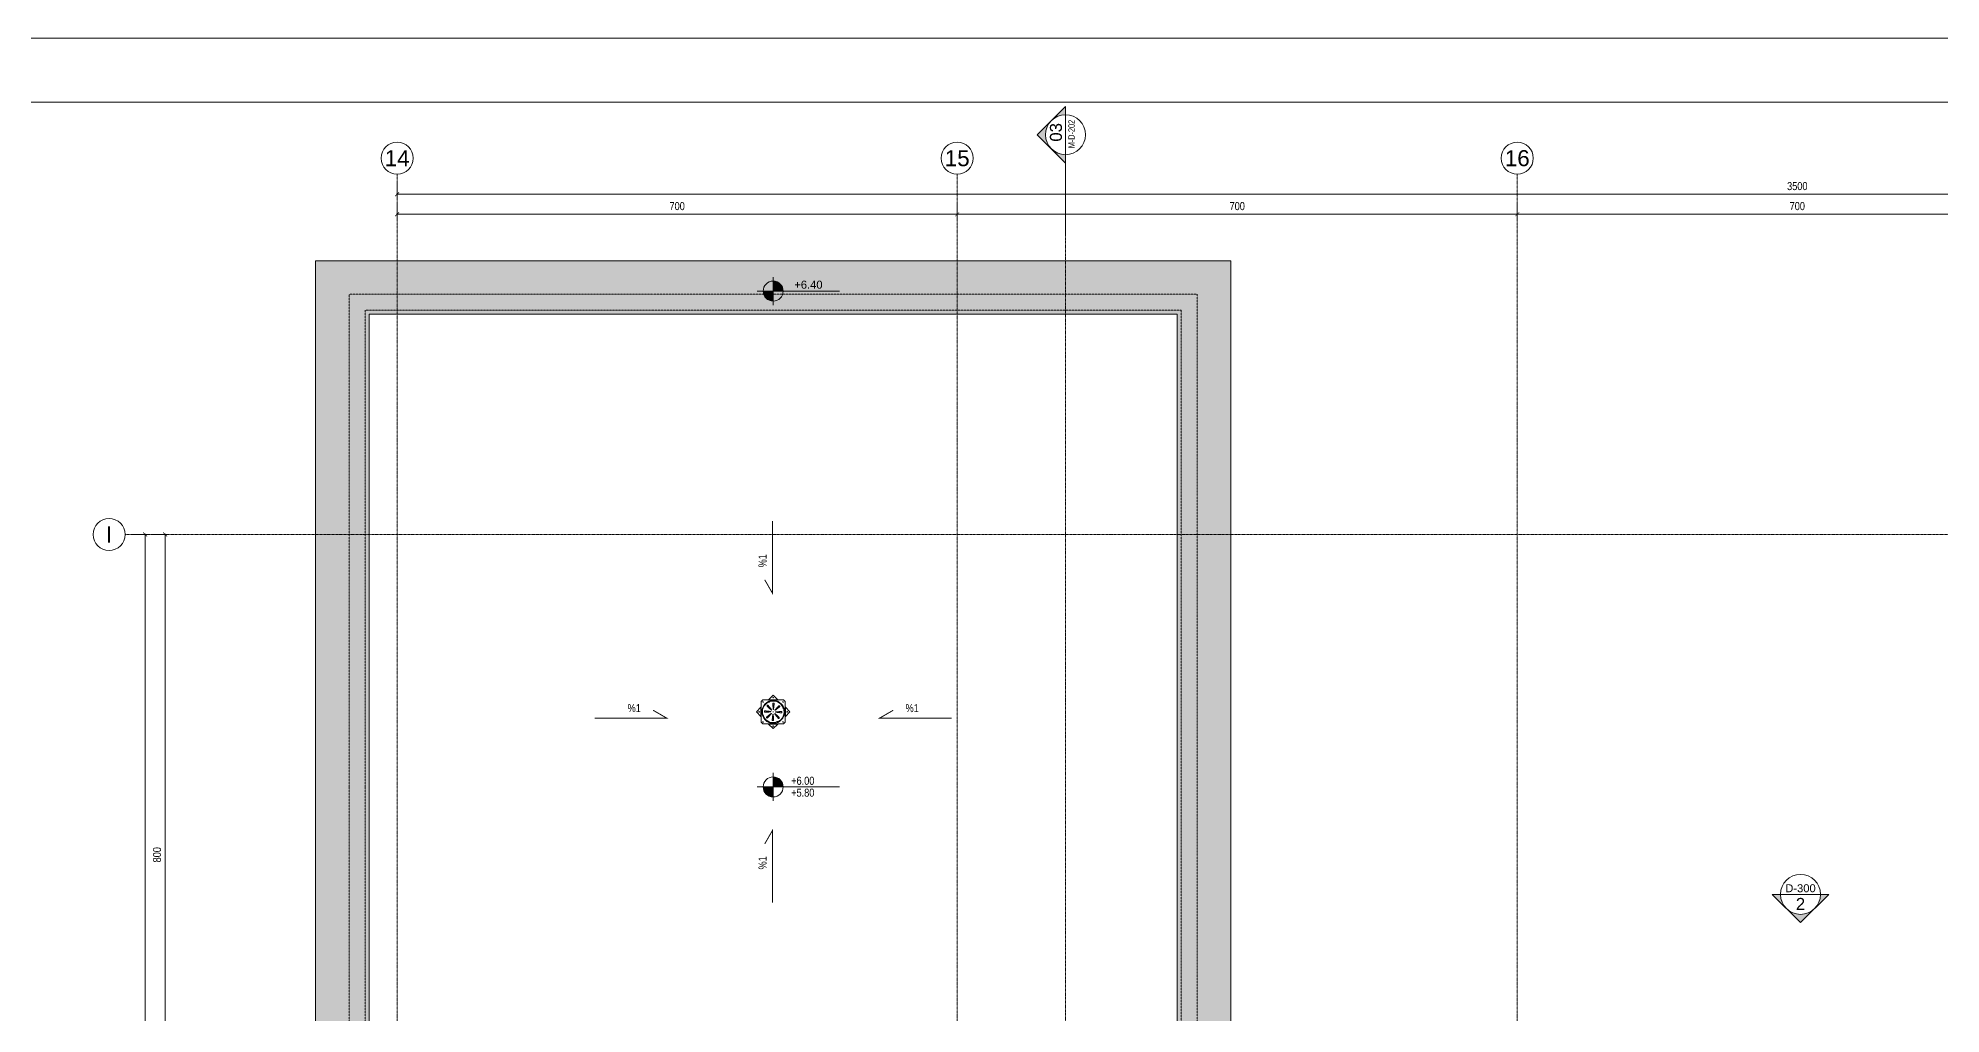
# Model space of a CAD drawing. Extents: x -1439 to 23780, y -1362 to 4476.
# Drawn here: x 12664 to 15042, y 2986 to 4205 of the extents above; entities that cross this region are included whole.
import ezdxf
from ezdxf.enums import TextEntityAlignment as Align

# ---------------------------------------------------------------- set-up
doc = ezdxf.new("R2010")
doc.units = 0
doc.header["$MEASUREMENT"] = 0
for name, pattern in [('Audi$0$DASHDOT2', [0.5, 0.25, -0.125, 0, -0.125]), ('Audi$0$DOT2', [0.125, 0, -0.125]), ('Audi$0$HIDDEN', [0.375, 0.25, -0.125])]:
    doc.linetypes.add(name, pattern=pattern)
doc.layers.get('0').update_dxf_attribs({"color": 9, "lineweight": 9})
doc.layers.get('Defpoints').update_dxf_attribs({"color": 9, "lineweight": 9})
for name, color, linetype, lineweight in [('Audi$0$06D', 8, 'Continuous', 9), ('Audi$0$20', 8, 'Audi$0$DOT2', 9), ('Audi$0$21', 8, 'Continuous', 9), ('Audi$0$24', 8, 'Audi$0$DASHDOT2', 9), ('Audi$0$25', 8, 'Continuous', 9)]:
    doc.layers.add(name, color=color, linetype=linetype, lineweight=lineweight)
doc.layers.add('Audi$0$40A', color=8, linetype='Continuous', lineweight=9, plot=False)
doc.styles.add('Audi$0$Arial', font='arial.ttf', dxfattribs={"height": 2.5})
doc.styles.add('Audi$0$MuuM_TEXT-ITALIC', font='ARIALNI.TTF')
doc.styles.add('Audi$0$MuuM_TEXT-STANDART', font='ARIALN.TTF')
doc.dimstyles.new('Audi$0$MuuM_DIM50', dxfattribs={"dimscale": 5, "dimtxt": 2, "dimasz": 1, "dimexe": 1, "dimexo": 1, "dimgap": 1, "dimtad": 1, "dimdec": 1, "dimrnd": 0.5, "dimdsep": 46, "dimtxsty": 'Audi$0$MuuM_TEXT-STANDART', "dimblk": 'Audi$0$_ArchTick', "dimcen": 0, "dimdle": 0.15, "dimclrd": 256, "dimclre": 256, "dimclrt": 256, "dimadec": 0, "dimazin": 0, "dimtfac": 5, "dimtdec": 1, "dimtix": 1, "dimtmove": 2, "dimatfit": 3, "dimldrblk": 'Audi$0$_Dot', "dimfxl": 3, "dimfxlon": 1, "dimtolj": 1, "dimlwd": -1, "dimlwe": -1, "dimarcsym": 0})

# ---------------------------------------------------------------- blocks, each defined once
blk = doc.blocks.new('Audi$0$p-suzgec')
at = {"ltscale": 25}
for p, q in [((-21.1, 0), (-15.5, 5.7)), ((-15.5, -5.7), (-21.1, 0)), ((-15.5, 5.7), (-15.2, 5.9)), ((-15.5, -5.7), (-15.5, 5.7)), ((-13.2, 15), (-15.2, 13)), ((-15.2, 13), (-15.2, -13)), ((12.8, 15), (-13.2, 15)), ((-10.5, 1.2), (-3.4, 0.3)), ((-6.1, 15), (-5.9, 15.2)), ((-5.9, 12.3), (-6, 12.5)), ((-5.9, 15.2), (-0.2, 20.9)), ((-5.9, 15.2), (5.4, 15.2)), ((-5.8, 12), (-5.9, 12.3)), ((-5.1, 12.9), (-5, 12.7)), ((-5, 12.7), (-4.8, 12.4)), ((-3.3, 0.2), (-3.4, 0.3)), ((-0.2, 0), (-0.5, 0)), ((-0.2, 20.9), (5.4, 15.2)), ((-0.2, 0), (-0.2, 0.2)), ((-0.2, 0), (0, 0)), ((-0.2, 0), (-0.2, -0.2)), ((0.9, 10.2), (0, 3.1)), ((0, 3), (0, 3.1)), ((5.4, 15.2), (5.6, 15)), ((12.1, 5.6), (12.3, 5.7)), ((12.6, 4.8), (12.5, 4.7)), ((14.8, 13), (12.8, 15)), ((14.8, -13), (14.8, 13)), ((14.8, 5.9), (15, 5.7)), ((15, 5.7), (15, -5.7)), ((15, 5.7), (20.6, 0)), ((20.6, 0), (15, -5.7)), ((-15.2, -5.9), (-15.5, -5.7)), ((-15.2, -13), (-13.2, -15)), ((-13.2, -15), (12.8, -15)), ((-13.1, -4.8), (-13, -4.7)), ((-13, -4.7), (-12.6, -4.6)), ((-12.6, -5.6), (-12.8, -5.7)), ((-12.2, -5.5), (-12.6, -5.6)), ((-5.9, -15.2), (-6.1, -15)), ((5.4, -15.2), (-5.9, -15.2)), ((-0.2, -20.9), (-5.9, -15.2)), ((-1.4, -10.2), (-0.5, -3.1)), ((-0.5, -3), (-0.5, -3.1)), ((5.4, -15.2), (-0.2, -20.9)), ((2.8, -0.2), (2.9, -0.3)), ((10, -1.2), (2.9, -0.3)), ((4.5, -12.7), (4.3, -12.4)), ((4.6, -12.9), (4.5, -12.7)), ((5.3, -12), (5.4, -12.3)), ((5.4, -12.3), (5.5, -12.5)), ((5.6, -15), (5.4, -15.2)), ((12.8, -15), (14.8, -13)), ((15, -5.7), (14.8, -5.9))]:
    blk.add_line(p, q, dxfattribs=at)
for centre, radius in [((-17.9, 0), 0.4), ((-17.9, 0), 0.358), ((-0.2, 0), 14.3), ((-12.8, 12.5), 0.3), ((-0.2, 17.7), 0.4), ((-0.2, 17.7), 0.358), ((12.2, 12.5), 0.3), ((17.4, 0), 0.4), ((17.4, 0), 0.358), ((-12.8, -12.5), 0.3), ((-0.2, -17.7), 0.4), ((-0.2, -17.7), 0.358), ((12.2, -12.5), 0.3)]:
    blk.add_circle(centre, radius, dxfattribs=at)
for radius, start, end in [(13.5, 114.6147, 200.3853), (13.8, 110.4176, 114.5824), (13.7, 110.4084, 114.5916), (13.3, 110.3378, 114.6622), (13.2, 110.3292, 114.6708), (13.5, 24.6147, 110.3853), (13.6, 294.6147, 20.3853), (13.2, 20.3292, 24.6708), (13.3, 20.3378, 24.6622), (13.7, 20.4084, 24.5916), (13.8, 20.4176, 24.5824), (13.7, 200.4084, 204.5916), (13.8, 200.4176, 204.5824), (13.3, 200.3378, 204.6622), (13.2, 200.3292, 204.6708), (13.5, 204.6147, 290.3853), (13.2, 290.3292, 294.6708), (13.3, 290.3378, 294.6622), (13.7, 290.4084, 294.5916), (13.8, 290.4176, 294.5824)]:
    blk.add_arc((-0.2, 0), radius, start, end, dxfattribs=at)
for points, knots in [([(-10.5, -0.3), (-10.6, -0.3), (-10.7, -0.3), (-10.9, -0.2), (-11, -0.2), (-11.1, 0), (-11.2, 0.1), (-11.2, 0.3), (-11.2, 0.4), (-11.2, 0.6), (-11.2, 0.7), (-11.1, 0.9), (-11.1, 1), (-10.9, 1.1), (-10.8, 1.1), (-10.6, 1.2), (-10.5, 1.2), (-10.4, 1.2)], [2.169268, 2.169268, 2.169268, 2.169268, 2.468107, 2.468107, 2.768207, 2.768207, 3.065525, 3.065525, 3.362844, 3.362844, 3.660162, 3.660162, 3.95748, 3.95748, 4.257581, 4.257581, 4.55635, 4.55635, 4.55635, 4.55635]), ([(-7.7, 7), (-7.8, 7.1), (-7.8, 7.2), (-7.9, 7.4), (-7.9, 7.5), (-7.9, 7.7), (-7.9, 7.8), (-7.8, 8), (-7.8, 8), (-7.6, 8.2), (-7.5, 8.2), (-7.3, 8.3), (-7.2, 8.3), (-7, 8.3), (-6.9, 8.3), (-6.7, 8.2), (-6.6, 8.1), (-6.6, 8)], [2.169268, 2.169268, 2.169268, 2.169268, 2.468107, 2.468107, 2.768207, 2.768207, 3.065525, 3.065525, 3.362844, 3.362844, 3.660162, 3.660162, 3.95748, 3.95748, 4.257581, 4.257581, 4.55635, 4.55635, 4.55635, 4.55635]), ([(-3.5, 0.4), (-3.5, 0.4), (-3.5, 0.4), (-3.5, 0.4), (-3.4, 0.4), (-3.4, 0.4), (-3.4, 0.3), (-3.3, 0.3), (-3.3, 0.3), (-3.3, 0.3), (-3.3, 0.2), (-3.2, 0.2), (-3.2, 0.1), (-3.3, 0.1), (-3.3, 0), (-3.3, 0), (-3.3, -0.1), (-3.4, -0.1), (-3.4, -0.1), (-3.5, -0.1), (-3.5, -0.1), (-3.5, -0.1), (-3.5, -0.1)], [-0.0013985, -0.0013985, -0.0013985, -0.0013985, 0, 0, 0, 0.0909291, 0.0909291, 0.1818582, 0.1818582, 0.2711248, 0.2711248, 0.3603915, 0.3603915, 0.4496581, 0.4496581, 0.5389247, 0.5389247, 0.6298538, 0.6298538, 0.7207829, 0.7207829, 0.7401198, 0.7401198, 0.7401198, 0.7401198]), ([(-2.2, 2.6), (-2.2, 2.6), (-2.2, 2.6), (-2.2, 2.6), (-2.2, 2.5), (-2.2, 2.5), (-2.2, 2.4), (-2.2, 2.4), (-2.2, 2.3), (-2.2, 2.3), (-2.2, 2.3), (-2.3, 2.2), (-2.3, 2.2), (-2.3, 2.2), (-2.4, 2.2), (-2.4, 2.1), (-2.5, 2.1), (-2.5, 2.2), (-2.6, 2.2), (-2.6, 2.2), (-2.6, 2.2), (-2.6, 2.2), (-2.6, 2.2)], [-0.0013985, -0.0013985, -0.0013985, -0.0013985, 0, 0, 0, 0.0909291, 0.0909291, 0.1818582, 0.1818582, 0.2711248, 0.2711248, 0.3603915, 0.3603915, 0.4496581, 0.4496581, 0.5389247, 0.5389247, 0.6298538, 0.6298538, 0.7207829, 0.7207829, 0.7401198, 0.7401198, 0.7401198, 0.7401198]), ([(-0.6, 10.2), (-0.6, 10.3), (-0.5, 10.4), (-0.5, 10.6), (-0.4, 10.7), (-0.3, 10.8), (-0.2, 10.9), (0, 11), (0.1, 11), (0.3, 11), (0.4, 11), (0.6, 10.9), (0.7, 10.8), (0.8, 10.7), (0.9, 10.6), (0.9, 10.4), (1, 10.3), (0.9, 10.2)], [2.169268, 2.169268, 2.169268, 2.169268, 2.468107, 2.468107, 2.768207, 2.768207, 3.065525, 3.065525, 3.362844, 3.362844, 3.660162, 3.660162, 3.95748, 3.95748, 4.257581, 4.257581, 4.55635, 4.55635, 4.55635, 4.55635]), ([(0.1, 3.2), (0.1, 3.2), (0.1, 3.2), (0.1, 3.2), (0.1, 3.2), (0.1, 3.2), (0.1, 3.1), (0.1, 3.1), (0, 3), (0, 3), (-0.1, 3), (-0.1, 3), (-0.2, 3), (-0.2, 3), (-0.2, 3), (-0.3, 3), (-0.3, 3.1), (-0.3, 3.1), (-0.4, 3.2), (-0.4, 3.2), (-0.4, 3.2), (-0.4, 3.3), (-0.4, 3.3)], [-0.0013985, -0.0013985, -0.0013985, -0.0013985, 0, 0, 0, 0.0909291, 0.0909291, 0.1818582, 0.1818582, 0.2711248, 0.2711248, 0.3603915, 0.3603915, 0.4496581, 0.4496581, 0.5389247, 0.5389247, 0.6298538, 0.6298538, 0.7207829, 0.7207829, 0.7401198, 0.7401198, 0.7401198, 0.7401198]), ([(2.3, 2), (2.3, 2), (2.3, 2), (2.3, 2), (2.3, 2), (2.2, 2), (2.2, 1.9), (2.2, 1.9), (2.1, 1.9), (2.1, 2), (2, 2), (2, 2), (1.9, 2), (1.9, 2.1), (1.9, 2.1), (1.9, 2.2), (1.9, 2.2), (1.9, 2.3), (1.9, 2.3), (1.9, 2.3), (2, 2.4), (2, 2.4), (2, 2.4)], [-0.0013985, -0.0013985, -0.0013985, -0.0013985, 0, 0, 0, 0.0909291, 0.0909291, 0.1818582, 0.1818582, 0.2711248, 0.2711248, 0.3603915, 0.3603915, 0.4496581, 0.4496581, 0.5389247, 0.5389247, 0.6298538, 0.6298538, 0.7207829, 0.7207829, 0.7401198, 0.7401198, 0.7401198, 0.7401198]), ([(3, -0.4), (3, -0.4), (3, -0.4), (3, -0.4), (2.9, -0.4), (2.9, -0.4), (2.9, -0.3), (2.8, -0.3), (2.8, -0.3), (2.8, -0.3), (2.8, -0.2), (2.7, -0.2), (2.7, -0.1), (2.8, -0.1), (2.8, 0), (2.8, 0), (2.8, 0.1), (2.9, 0.1), (2.9, 0.1), (3, 0.1), (3, 0.1), (3, 0.1), (3, 0.1)], [-0.0013985, -0.0013985, -0.0013985, -0.0013985, 0, 0, 0, 0.0909291, 0.0909291, 0.1818582, 0.1818582, 0.2711248, 0.2711248, 0.3603915, 0.3603915, 0.4496581, 0.4496581, 0.5389247, 0.5389247, 0.6298538, 0.6298538, 0.7207829, 0.7207829, 0.7401198, 0.7401198, 0.7401198, 0.7401198]), ([(6.8, 7.4), (6.8, 7.5), (6.9, 7.6), (7.1, 7.7), (7.2, 7.7), (7.4, 7.7), (7.5, 7.7), (7.7, 7.6), (7.8, 7.5), (7.9, 7.4), (8, 7.3), (8.1, 7.1), (8.1, 7), (8, 6.8), (8, 6.7), (7.9, 6.5), (7.8, 6.4), (7.8, 6.3)], [2.169268, 2.169268, 2.169268, 2.169268, 2.468107, 2.468107, 2.768207, 2.768207, 3.065525, 3.065525, 3.362844, 3.362844, 3.660162, 3.660162, 3.95748, 3.95748, 4.257581, 4.257581, 4.55635, 4.55635, 4.55635, 4.55635]), ([(10, 0.3), (10.1, 0.3), (10.2, 0.3), (10.4, 0.2), (10.5, 0.2), (10.6, 0), (10.7, -0.1), (10.7, -0.3), (10.7, -0.4), (10.7, -0.6), (10.7, -0.7), (10.6, -0.9), (10.6, -1), (10.4, -1.1), (10.3, -1.1), (10.1, -1.2), (10, -1.2), (9.9, -1.2)], [2.169268, 2.169268, 2.169268, 2.169268, 2.468107, 2.468107, 2.768207, 2.768207, 3.065525, 3.065525, 3.362844, 3.362844, 3.660162, 3.660162, 3.95748, 3.95748, 4.257581, 4.257581, 4.55635, 4.55635, 4.55635, 4.55635]), ([(-7.3, -7.4), (-7.3, -7.5), (-7.4, -7.6), (-7.6, -7.7), (-7.7, -7.7), (-7.9, -7.7), (-8, -7.7), (-8.2, -7.6), (-8.3, -7.5), (-8.4, -7.4), (-8.5, -7.3), (-8.6, -7.1), (-8.6, -7), (-8.5, -6.8), (-8.5, -6.7), (-8.4, -6.5), (-8.3, -6.4), (-8.3, -6.3)], [2.169268, 2.169268, 2.169268, 2.169268, 2.468107, 2.468107, 2.768207, 2.768207, 3.065525, 3.065525, 3.362844, 3.362844, 3.660162, 3.660162, 3.95748, 3.95748, 4.257581, 4.257581, 4.55635, 4.55635, 4.55635, 4.55635]), ([(-2.8, -2), (-2.8, -2), (-2.8, -2), (-2.8, -2), (-2.8, -2), (-2.7, -2), (-2.7, -1.9), (-2.7, -1.9), (-2.6, -1.9), (-2.6, -2), (-2.5, -2), (-2.5, -2), (-2.4, -2), (-2.4, -2.1), (-2.4, -2.1), (-2.4, -2.2), (-2.4, -2.2), (-2.4, -2.3), (-2.4, -2.3), (-2.4, -2.3), (-2.5, -2.4), (-2.5, -2.4), (-2.5, -2.4)], [-0.0013985, -0.0013985, -0.0013985, -0.0013985, 0, 0, 0, 0.0909291, 0.0909291, 0.1818582, 0.1818582, 0.2711248, 0.2711248, 0.3603915, 0.3603915, 0.4496581, 0.4496581, 0.5389247, 0.5389247, 0.6298538, 0.6298538, 0.7207829, 0.7207829, 0.7401198, 0.7401198, 0.7401198, 0.7401198]), ([(0.1, -10.2), (0.1, -10.3), (0, -10.4), (0, -10.6), (-0.1, -10.7), (-0.2, -10.8), (-0.3, -10.9), (-0.5, -11), (-0.6, -11), (-0.8, -11), (-0.9, -11), (-1.1, -10.9), (-1.2, -10.8), (-1.3, -10.7), (-1.4, -10.6), (-1.4, -10.4), (-1.5, -10.3), (-1.4, -10.2)], [2.169268, 2.169268, 2.169268, 2.169268, 2.468107, 2.468107, 2.768207, 2.768207, 3.065525, 3.065525, 3.362844, 3.362844, 3.660162, 3.660162, 3.95748, 3.95748, 4.257581, 4.257581, 4.55635, 4.55635, 4.55635, 4.55635]), ([(-0.6, -3.2), (-0.6, -3.2), (-0.6, -3.2), (-0.6, -3.2), (-0.6, -3.2), (-0.6, -3.2), (-0.6, -3.1), (-0.6, -3.1), (-0.5, -3), (-0.5, -3), (-0.4, -3), (-0.4, -3), (-0.4, -3), (-0.3, -3), (-0.3, -3), (-0.2, -3), (-0.2, -3.1), (-0.2, -3.1), (-0.2, -3.2), (-0.1, -3.2), (-0.1, -3.2), (-0.1, -3.3), (-0.1, -3.3)], [-0.0013985, -0.0013985, -0.0013985, -0.0013985, 0, 0, 0, 0.0909291, 0.0909291, 0.1818582, 0.1818582, 0.2711248, 0.2711248, 0.3603915, 0.3603915, 0.4496581, 0.4496581, 0.5389247, 0.5389247, 0.6298538, 0.6298538, 0.7207829, 0.7207829, 0.7401198, 0.7401198, 0.7401198, 0.7401198]), ([(1.7, -2.6), (1.7, -2.6), (1.7, -2.6), (1.7, -2.6), (1.7, -2.5), (1.7, -2.5), (1.7, -2.4), (1.7, -2.4), (1.7, -2.3), (1.7, -2.3), (1.7, -2.3), (1.8, -2.2), (1.8, -2.2), (1.8, -2.2), (1.9, -2.2), (1.9, -2.1), (2, -2.1), (2, -2.2), (2.1, -2.2), (2.1, -2.2), (2.1, -2.2), (2.1, -2.2), (2.1, -2.2)], [-0.0013985, -0.0013985, -0.0013985, -0.0013985, 0, 0, 0, 0.0909291, 0.0909291, 0.1818582, 0.1818582, 0.2711248, 0.2711248, 0.3603915, 0.3603915, 0.4496581, 0.4496581, 0.5389247, 0.5389247, 0.6298538, 0.6298538, 0.7207829, 0.7207829, 0.7401198, 0.7401198, 0.7401198, 0.7401198]), ([(7.2, -7), (7.3, -7.1), (7.3, -7.2), (7.4, -7.4), (7.4, -7.5), (7.4, -7.7), (7.4, -7.8), (7.3, -8), (7.3, -8), (7.1, -8.2), (7, -8.2), (6.8, -8.3), (6.7, -8.3), (6.5, -8.3), (6.4, -8.3), (6.2, -8.2), (6.1, -8.1), (6.1, -8)], [2.169268, 2.169268, 2.169268, 2.169268, 2.468107, 2.468107, 2.768207, 2.768207, 3.065525, 3.065525, 3.362844, 3.362844, 3.660162, 3.660162, 3.95748, 3.95748, 4.257581, 4.257581, 4.55635, 4.55635, 4.55635, 4.55635])]:
    blk.add_open_spline(points, degree=3, knots=knots, dxfattribs=at)
for points, weights in [([(-10.4, 1.2), (-5.1, 0.6), (-3.5, 0.4)], [1.04357122072, 1.19470433147, 1]), ([(-2.6, 2.2), (-3.9, 3.4), (-7.7, 7)], [1, 1.19289012244, 1.04336959178]), ([(-6.6, 8), (-3.3, 3.9), (-2.2, 2.6)], [1.04357122128, 1.19470433435, 1]), ([(-0.4, 3.3), (-0.4, 4.9), (-0.6, 10.2)], [1, 1.1928901223, 1.04336959175]), ([(0.9, 10.2), (0.3, 4.9), (0.1, 3.2)], [1.04357122043, 1.19470432993, 1]), ([(2, 2.4), (3.1, 3.6), (6.8, 7.4)], [1, 1.19289012017, 1.04336959134]), ([(7.8, 6.3), (3.6, 3), (2.3, 2)], [1.04357122006, 1.19470432802, 1]), ([(11.7, 5.5), (11.9, 5.6), (12.1, 5.6)], [1.02554744525, 1.0127799804, 1]), ([(12.5, 4.7), (12.3, 4.7), (12.1, 4.6)], [1, 1.0127799804, 1.02554744526]), ([(-3.5, -0.1), (-5.2, -0.2), (-10.5, -0.3)], [1, 1.19289012449, 1.04336959218]), ([(-8.3, -6.3), (-4.1, -3), (-2.8, -2)], [1.04357122094, 1.1947043326, 1]), ([(-2.5, -2.4), (-3.6, -3.6), (-7.3, -7.4)], [1, 1.19289012327, 1.04336959194]), ([(-1.4, -10.2), (-0.8, -4.9), (-0.6, -3.2)], [1.04357122103, 1.19470433305, 1]), ([(-0.1, -3.3), (-0.1, -4.9), (0.1, -10.2)], [1, 1.19289011339, 1.04336959002]), ([(6.1, -8), (2.8, -3.9), (1.7, -2.6)], [1.04357121982, 1.19470432681, 1]), ([(2.1, -2.2), (3.4, -3.4), (7.2, -7)], [1, 1.19289011781, 1.04336959088])]:
    blk.add_rational_spline(points, weights, degree=2, dxfattribs=at)
for points, weights, knots in [([(3, 0.1), (3.5, 0.1), (6, 0.2), (10, 0.3)], [4.14064799907, 3.56700040162, 2.15953650571, 1.32480586323], [27.48414514, 27.48414514, 27.48414514, 27.50397367, 27.53272487, 27.53272487, 27.53272487]), ([(9.9, -1.2), (7.9, -1), (4.7, -0.6), (3.3, -0.4), (3, -0.4)], [1.32476723726, 1.64485472039, 2.71311941379, 3.81141839734, 4.16242382948], [0.00590224, 0.00590224, 0.00590224, 0.01753913, 0.04477222, 0.05758123, 0.05758123, 0.05758123])]:
    blk.add_rational_spline(points, weights, degree=2, knots=knots, dxfattribs=at)
blk = doc.blocks.new('Audi$0$0_elevationtarget-p-bk')
h = blk.add_hatch(color=254)
h.paths.add_polyline_path([(2.5, 0, 0.414214), (0, 2.5), (0, 0)])
h.paths.add_polyline_path([(0, 0), (-2.5, 0, 0.414214), (0, -2.5)])
blk.add_line((0, -3.5), (0, 3.5))
blk.add_lwpolyline([(16.6, 0), (-4, 0)])
blk.add_circle((0, 0), 2.5)
at = {"style": 'Audi$0$Arial'}
blk.add_attdef('BITMISKOT', text='', height=2, dxfattribs=at).set_placement((4.5, 0), align=Align.BOTTOM_LEFT)
at = {"style": 'Audi$0$MuuM_TEXT-ITALIC'}
blk.add_attdef('FINISHINGFLOORLEVEL', text='', height=2, dxfattribs=at).set_placement((4.5, -0.59), align=Align.TOP_LEFT)
blk = doc.blocks.new('Audi$0$0_elevationtarget-p')
h = blk.add_hatch(color=256)
h.paths.add_polyline_path([(2.5, 0, 0.414214), (0, 2.5), (0, 0)])
h.paths.add_polyline_path([(0, 0), (-2.5, 0, 0.414214), (0, -2.5)])
blk.add_line((0, -3.5), (0, 3.5))
blk.add_lwpolyline([(16.6, 0), (-4, 0)])
blk.add_circle((0, 0), 2.5)
at = {"style": 'Audi$0$Arial'}
blk.add_attdef('BITMISKOT', text='', height=2, dxfattribs=at).set_placement((4.5, 0), align=Align.BOTTOM_LEFT)
blk.add_attdef('KABAKOT', text='', height=2, dxfattribs=at).set_placement((4.5, -0.59), align=Align.TOP_LEFT)
blk = doc.blocks.new('Audi$0$0_exteriorelevation1')
h = blk.add_hatch(color=256)
h.dxf.hatch_style = 1
h.paths.add_polyline_path([(0, 7.07), (-3.54, 3.54, -0.414214), (3.54, 3.54)])
h = blk.add_hatch(color=256)
edge = h.paths.add_edge_path()
edge.add_arc((0, 0), 5, 135, 180)
edge.add_line((-5, 0), (-7.07, 0))
edge.add_line((-7.07, 0), (-3.54, 3.54))
edge = h.paths.add_edge_path()
edge.add_line((5, 0), (7.07, 0))
edge.add_line((7.07, 0), (3.54, 3.54))
edge.add_arc((0, 0), 5, 0, 45, ccw=False)
blk.add_lwpolyline([(7.07, 0), (0, 7.07), (-7.07, 0), (7.07, 0)])
blk.add_lwpolyline([(7.07, 0), (0, 7.07), (-7.07, 0), (7.07, 0)])
blk.add_circle((0, 0), 5)
at = {"style": 'Audi$0$Arial'}
blk.add_attdef('KESITADI', text='', height=3, dxfattribs=at).set_placement((0, 0), align=Align.BOTTOM_CENTER)
blk.add_attdef('PAFTAADI', text='', height=2, dxfattribs=at).set_placement((0, -0.5), align=Align.TOP_CENTER)
blk = doc.blocks.new('Audi$0$0_aks')
at = {"linetype": 'Continuous'}
blk.add_circle((0, 0), 2, dxfattribs=at)
at = {"style": 'Audi$0$Arial'}
blk.add_attdef('AKS', text='', height=2, dxfattribs=at).set_placement((0, 0), align=Align.MIDDLE_CENTER)
blk = doc.blocks.new('Audi$0$_ArchTick')
at = {"color": 0, "linetype": 'ByBlock', "const_width": 0.15}
blk.add_lwpolyline([(-0.5, -0.5), (0.5, 0.5)], dxfattribs=at)
blk = doc.blocks.new('*D502')
at = {"layer": 'Audi$0$25', "transparency": 16777216}
for p, q in [((-3830, 800), (-3810, 800)), ((-3815, -2440.8), (-3815, 800.7)), ((-3830, -2440), (-3810, -2440))]:
    blk.add_line(p, q, dxfattribs=at)
at = {"layer": 'Defpoints', "color": 0, "transparency": 16777216}
for p in [(-3840, 800), (-3815, 800), (-3840, -2440)]:
    blk.add_point(p, dxfattribs=at)
at = {"layer": 'Audi$0$25', "transparency": 16777216, "xscale": 5, "yscale": 5, "zscale": 5}
for p, rotation in [((-3815, 800), 90), ((-3815, -2440), 270)]:
    blk.add_blockref('Audi$0$_ArchTick', p, dxfattribs=dict(at, rotation=rotation))
at = {"layer": 'Audi$0$25', "transparency": 16777216, "insert": (-3825.1, -820), "char_height": 10, "attachment_point": 5, "rotation": 90, "style": 'Audi$0$MuuM_TEXT-STANDART'}
blk.add_mtext('\\A1;3240', dxfattribs=at)
blk = doc.blocks.new('Audi$0$_Dot')
at = {"color": 0, "linetype": 'ByBlock', "lineweight": -2}
blk.add_line((-0.5, 0), (-1, 0), dxfattribs=at)
at = {"color": 0, "linetype": 'ByBlock', "const_width": 0.5}
blk.add_lwpolyline([(-0.25, 0, 1), (0.25, 0, 1)], format="xyb", close=True, dxfattribs=at)
blk = doc.blocks.new('*D503')
at = {"layer": 'Audi$0$25', "transparency": 16777216}
for p, q in [((-3805, 800), (-3785, 800)), ((-3790, 800.7), (-3790, -0.8)), ((-3805, 0), (-3785, 0))]:
    blk.add_line(p, q, dxfattribs=at)
at = {"layer": 'Defpoints', "color": 0, "transparency": 16777216}
for p in [(-3840, 800), (-3840, 0), (-3790, 0)]:
    blk.add_point(p, dxfattribs=at)
at = {"layer": 'Audi$0$25', "transparency": 16777216, "xscale": 5, "yscale": 5, "zscale": 5}
for p, rotation in [((-3790, 800), 90), ((-3790, 0), 270)]:
    blk.add_blockref('Audi$0$_ArchTick', p, dxfattribs=dict(at, rotation=rotation))
at = {"layer": 'Audi$0$25', "transparency": 16777216, "insert": (-3800.1, 400), "char_height": 10, "attachment_point": 5, "rotation": 90, "style": 'Audi$0$MuuM_TEXT-STANDART'}
blk.add_mtext('\\A1;800', dxfattribs=at)
blk = doc.blocks.new('*D507')
at = {"layer": 'Audi$0$25', "transparency": 16777216}
for p, q in [((-3500, 1240), (-3500, 1220)), ((0, 1240), (0, 1220)), ((-3500.8, 1225), (0.7, 1225))]:
    blk.add_line(p, q, dxfattribs=at)
at = {"layer": 'Defpoints', "color": 0, "transparency": 16777216}
for p in [(-3500, 1250), (0, 1250), (0, 1225)]:
    blk.add_point(p, dxfattribs=at)
at = {"layer": 'Audi$0$25', "transparency": 16777216, "xscale": 5, "yscale": 5, "zscale": 5, "rotation": 180}
blk.add_blockref('Audi$0$_ArchTick', (-3500, 1225), dxfattribs=at)
at = {"layer": 'Audi$0$25', "transparency": 16777216, "xscale": 5, "yscale": 5, "zscale": 5}
blk.add_blockref('Audi$0$_ArchTick', (0, 1225), dxfattribs=at)
at = {"layer": 'Audi$0$25', "transparency": 16777216, "insert": (-1750, 1235.1), "char_height": 10, "attachment_point": 5, "style": 'Audi$0$MuuM_TEXT-STANDART'}
blk.add_mtext('\\A1;3500', dxfattribs=at)
blk = doc.blocks.new('*D510')
at = {"layer": 'Audi$0$25', "transparency": 16777216}
for p, q in [((-2100, 1215), (-2100, 1195)), ((-1400, 1215), (-1400, 1195)), ((-1399.2, 1200), (-2100.8, 1200))]:
    blk.add_line(p, q, dxfattribs=at)
at = {"layer": 'Defpoints', "color": 0, "transparency": 16777216}
for p in [(-2100, 1250), (-1400, 1250), (-2100, 1200)]:
    blk.add_point(p, dxfattribs=at)
at = {"layer": 'Audi$0$25', "transparency": 16777216, "xscale": 5, "yscale": 5, "zscale": 5, "rotation": 180}
blk.add_blockref('Audi$0$_ArchTick', (-2100, 1200), dxfattribs=at)
at = {"layer": 'Audi$0$25', "transparency": 16777216, "xscale": 5, "yscale": 5, "zscale": 5}
blk.add_blockref('Audi$0$_ArchTick', (-1400, 1200), dxfattribs=at)
at = {"layer": 'Audi$0$25', "transparency": 16777216, "insert": (-1750, 1210.1), "char_height": 10, "attachment_point": 5, "style": 'Audi$0$MuuM_TEXT-STANDART'}
blk.add_mtext('\\A1;700', dxfattribs=at)
blk = doc.blocks.new('*D500')
at = {"layer": 'Audi$0$25', "transparency": 16777216}
for p, q in [((-2800, 1215), (-2800, 1195)), ((-2100, 1215), (-2100, 1195)), ((-2099.2, 1200), (-2800.8, 1200))]:
    blk.add_line(p, q, dxfattribs=at)
at = {"layer": 'Defpoints', "color": 0, "transparency": 16777216}
for p in [(-2800, 1250), (-2100, 1250), (-2800, 1200)]:
    blk.add_point(p, dxfattribs=at)
at = {"layer": 'Audi$0$25', "transparency": 16777216, "xscale": 5, "yscale": 5, "zscale": 5, "rotation": 180}
blk.add_blockref('Audi$0$_ArchTick', (-2800, 1200), dxfattribs=at)
at = {"layer": 'Audi$0$25', "transparency": 16777216, "xscale": 5, "yscale": 5, "zscale": 5}
blk.add_blockref('Audi$0$_ArchTick', (-2100, 1200), dxfattribs=at)
at = {"layer": 'Audi$0$25', "transparency": 16777216, "insert": (-2450, 1210.1), "char_height": 10, "attachment_point": 5, "style": 'Audi$0$MuuM_TEXT-STANDART'}
blk.add_mtext('\\A1;700', dxfattribs=at)
blk = doc.blocks.new('*D501')
at = {"layer": 'Audi$0$25', "transparency": 16777216}
for p, q in [((-3500, 1215), (-3500, 1195)), ((-2800, 1215), (-2800, 1195)), ((-2799.2, 1200), (-3500.8, 1200))]:
    blk.add_line(p, q, dxfattribs=at)
at = {"layer": 'Defpoints', "color": 0, "transparency": 16777216}
for p in [(-3500, 1250), (-2800, 1250), (-3500, 1200)]:
    blk.add_point(p, dxfattribs=at)
at = {"layer": 'Audi$0$25', "transparency": 16777216, "xscale": 5, "yscale": 5, "zscale": 5, "rotation": 180}
blk.add_blockref('Audi$0$_ArchTick', (-3500, 1200), dxfattribs=at)
at = {"layer": 'Audi$0$25', "transparency": 16777216, "xscale": 5, "yscale": 5, "zscale": 5}
blk.add_blockref('Audi$0$_ArchTick', (-2800, 1200), dxfattribs=at)
at = {"layer": 'Audi$0$25', "transparency": 16777216, "insert": (-3150, 1210.1), "char_height": 10, "attachment_point": 5, "style": 'Audi$0$MuuM_TEXT-STANDART'}
blk.add_mtext('\\A1;700', dxfattribs=at)
blk = doc.blocks.new('Audi$0$0_buildingsection')
h = blk.add_hatch(color=256)
h.paths.add_polyline_path([(7.07, 0), (0, 7.07), (-7.07, 0)])
h.paths.add_polyline_path([(5, 0, 1), (-5, 0)], flags=16)
for points in [[(7.07, 0), (0, 7.07), (-7.07, 0), (25, 0)], [(7.07, 0), (0, 7.07), (-7.07, 0), (7.07, 0)]]:
    blk.add_lwpolyline(points)
blk.add_circle((0, 0), 5)
at = {"style": 'Audi$0$Arial'}
blk.add_attdef('KESITADI', text='', height=3, dxfattribs=at).set_placement((0, 0), align=Align.BOTTOM_CENTER)
blk.add_attdef('PAFTAADI', text='', height=2, dxfattribs=at).set_placement((0, -0.5), align=Align.TOP_CENTER)
blk = doc.blocks.new('Audi$0$P-AKS_AUDI')
at = {"layer": 'Audi$0$21', "linetype": 'Audi$0$DASHDOT2'}
blk.add_lwpolyline([(-2664.62, -2580.53), (-2664.62, 1229.1)], dxfattribs=at)
at = {"layer": 'Audi$0$24'}
for points in [[(-3500, -2590), (-3500, 1250)], [(-2800, -2590), (-2800, 1250)], [(-2100, -2590), (-2100, 1250)], [(-3840, 800), (360, 800)]]:
    blk.add_lwpolyline(points, dxfattribs=at)
at = {"layer": 'Audi$0$21'}
ref = blk.add_blockref('Audi$0$0_buildingsection', (-2664.62, 1299.31), dxfattribs=dict(at, xscale=-5, yscale=5, zscale=5, rotation=90))
ref.add_attrib('KESITADI', '03', dxfattribs={"layer": '0', "height": 15, "rotation": 90, "style": 'Audi$0$Arial'}).set_placement((-2664.62, 1302.29), align=Align.BOTTOM_CENTER)
ref.add_attrib('PAFTAADI', 'M-D-202', dxfattribs={"layer": '0', "height": 8, "rotation": 90, "style": 'Audi$0$MuuM_TEXT-STANDART', "width": 0.8}).set_placement((-2650.78, 1300.12), align=Align.BOTTOM_CENTER)
at = {"layer": 'Audi$0$24', "xscale": 10, "yscale": 10, "zscale": 10}
for p, values in [((-3500, 1270), {'AKS': '14'}), ((-2800, 1270), {'AKS': '15'}), ((-2100, 1270), {'AKS': '16'}), ((-3860, 800), {'AKS': 'I'})]:
    blk.add_blockref('Audi$0$0_aks', p, dxfattribs=at).add_auto_attribs(values)
at = {"layer": 'Audi$0$25'}
for base, p1, p2, picture, middle in [((0, 1225), (-3500, 1250), (0, 1250), '*D507', (-1750, 1235.11)), ((-3500, 1200), (-2800, 1250), (-3500, 1250), '*D501', (-3150, 1210.11)), ((-2800, 1200), (-2100, 1250), (-2800, 1250), '*D500', (-2450, 1210.11)), ((-2100, 1200), (-1400, 1250), (-2100, 1250), '*D510', (-1750, 1210.11))]:
    dim = blk.add_linear_dim(base=base, p1=p1, p2=p2, dimstyle='Audi$0$MuuM_DIM50', dxfattribs=at)
    dim.commit()
    dim.dimension.update_dxf_attribs({"geometry": picture, "text_midpoint": middle})
for base, p1, p2, picture, middle in [((-3815, 800), (-3840, -2440), (-3840, 800), '*D502', (-3825.11, -820)), ((-3790, 0), (-3840, 800), (-3840, 0), '*D503', (-3800.11, 400))]:
    dim = blk.add_linear_dim(base=base, p1=p1, p2=p2, angle=90, dimstyle='Audi$0$MuuM_DIM50', dxfattribs=at)
    dim.commit()
    dim.dimension.update_dxf_attribs({"geometry": picture, "text_midpoint": middle})
blk = doc.blocks.new('Audi$0$p-2. kat planı')
at = {"layer": 'Audi$0$24'}
blk.add_blockref('Audi$0$P-AKS_AUDI', (16612.5, 2785), dxfattribs=at)

msp = doc.modelspace()

# ---------------------------------------------------------------- hatches: boundary and pattern name
h = msp.add_hatch(color=253)
h.dxf.hatch_style = 1
h.paths.add_polyline_path([(13077.5, 2865), (13010.5, 2865), (13010.5, 3927), (14154.5, 3927), (14154.5, 2865), (14087.5, 2865), (14087.5, 3860), (13077.5, 3860)])

# ---------------------------------------------------------------- linework, layer by layer
at = {"layer": 'Audi$0$06D'}
for points in [[(13012.5, 2865), (13010.5, 2865), (13010.5, 3927), (14154.5, 3927), (14154.5, 2867)], [(13077.5, 2867), (13077.5, 3860), (14087.5, 3860), (14087.5, 2867)]]:
    msp.add_lwpolyline(points, dxfattribs=at)
at = {"layer": 'Audi$0$20', "linetype": 'Audi$0$HIDDEN'}
for points in [[(13052.5, 2867), (13052.5, 3270), (13052.5, 3885), (14112.5, 3885), (14112.5, 2867)], [(13072.5, 2867), (13072.5, 3270), (13072.5, 3865), (14092.5, 3865), (14092.5, 2867)]]:
    msp.add_lwpolyline(points, dxfattribs=at)
at = {"layer": 'Audi$0$21', "const_width": 1.2}
for points in [[(13581.62, 3601.66), (13581.62, 3511.66), (13571.93, 3528.43)], [(13359.31, 3355.75), (13449.31, 3355.75), (13432.54, 3365.43)], [(13805.69, 3355.75), (13715.69, 3355.75), (13732.46, 3365.43)], [(13581.62, 3125.34), (13581.62, 3215.34), (13571.93, 3198.57)]]:
    msp.add_lwpolyline(points, dxfattribs=at)
at = {"layer": 'Audi$0$40A'}
for points in [[(17835, 4205), (11890, 4205), (11890, 0), (17835, 0)], [(17295.06, 80), (11970, 80), (11970, 4125), (17295.06, 4125)]]:
    msp.add_lwpolyline(points, close=True, dxfattribs=at)

# ---------------------------------------------------------------- block references
msp.add_blockref('Audi$0$p-2. kat planı', (0, 0))
at = {"layer": 'Audi$0$06D'}
msp.add_blockref('Audi$0$p-suzgec', (13582.75, 3363.5), dxfattribs=at)
at = {"layer": 'Audi$0$21'}
ref = msp.add_blockref('Audi$0$0_elevationtarget-p-bk', (13582.5, 3889), dxfattribs=dict(at, xscale=5, yscale=5, zscale=5))
ref.add_attrib('BITMISKOT', ' +6.40', dxfattribs={"layer": '0', "height": 10, "style": 'Audi$0$Arial'}).set_placement((13605, 3889), align=Align.BOTTOM_LEFT)
ref = msp.add_blockref('Audi$0$0_elevationtarget-p', (13582.5, 3269.69), dxfattribs=dict(at, xscale=5, yscale=5, zscale=0.5))
ref.add_attrib('BITMISKOT', '+6.00', dxfattribs={"layer": '0', "height": 10, "style": 'Audi$0$MuuM_TEXT-STANDART'}).set_placement((13605, 3269.42), align=Align.BOTTOM_LEFT)
ref.add_attrib('KABAKOT', '+5.80', dxfattribs={"layer": '0', "height": 10, "style": 'Audi$0$MuuM_TEXT-STANDART'}).set_placement((13605, 3254.59), align=Align.BOTTOM_LEFT)
ref = msp.add_blockref('Audi$0$0_exteriorelevation1', (14866.48, 3135.55), dxfattribs=dict(at, xscale=-5, yscale=5, zscale=5, rotation=180))
ref.add_attrib('KESITADI', '2', dxfattribs={"layer": '0', "height": 15, "style": 'Audi$0$Arial'}).set_placement((14866.48, 3111.61), align=Align.BOTTOM_CENTER)
ref.add_attrib('PAFTAADI', 'D-300', dxfattribs={"layer": '0', "height": 10, "style": 'Audi$0$Arial'}).set_placement((14866.48, 3148.18), align=Align.TOP_CENTER)

# ---------------------------------------------------------------- texts
at = {"layer": 'Audi$0$21', "char_height": 10, "width": 119.8316, "rotation": 90, "style": 'Audi$0$MuuM_TEXT-STANDART'}
for insert, attachment_point in [((13564.19, 3543.86), 1), ((13564.19, 3183.14), 3)]:
    msp.add_mtext('%1', dxfattribs=dict(at, insert=insert, attachment_point=attachment_point))
at = {"layer": 'Audi$0$21', "char_height": 10, "width": 119.8316, "style": 'Audi$0$MuuM_TEXT-STANDART'}
for insert, attachment_point in [((13417.1, 3373.17), 3), ((13747.9, 3373.17), 1)]:
    msp.add_mtext('%1', dxfattribs=dict(at, insert=insert, attachment_point=attachment_point))

doc.saveas('drawing.dxf')
